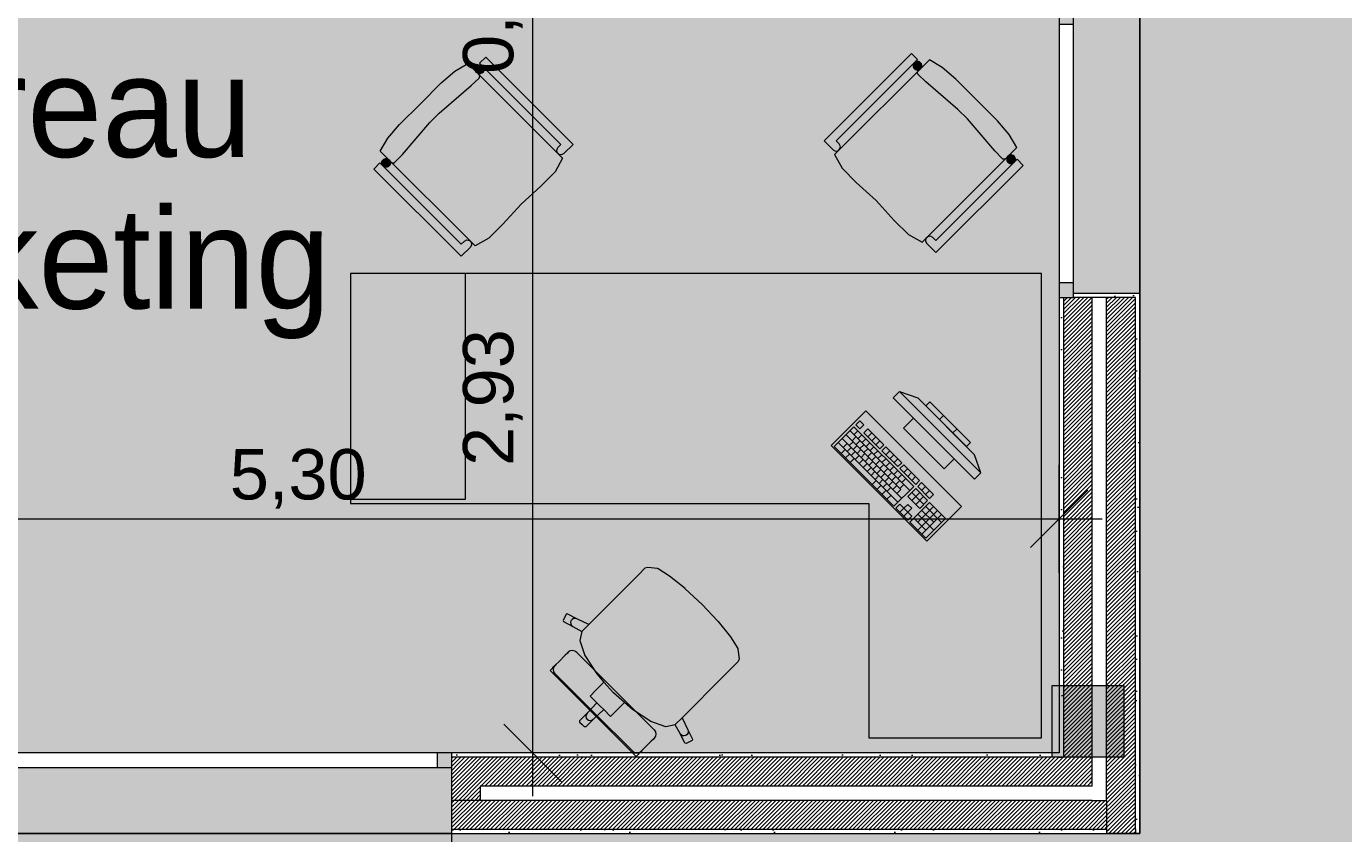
# Model space of a CAD drawing. Header units: millimetres. Extents: x 141848 to 1648660, y -465012 to -151356.
# Drawn here: x 240356 to 244935, y -261166 to -258358 of the extents above; entities that cross this region are included whole.
import ezdxf

# ---------------------------------------------------------------- set-up
doc = ezdxf.new("R2010")
doc.units = ezdxf.units.MM
doc.header["$MEASUREMENT"] = 0
doc.linetypes.add('Wipeout_Contour', pattern=[1000, 0, -1000])
for name, color, linetype in [('ASSIETTE', 7, 'Continuous'), ('Cotations - 1_100', 7, 'Continuous'), ('Fenêtres ARCHICAD', 7, 'Continuous'), ('Hachure', 7, 'Continuous'), ('Nouveau_C_PPC', 7, 'Continuous'), ('Nouveau_Co-Structure', 7, 'Continuous'), ('Sols_ Dalles', 7, 'Continuous'), ('Structure - Dalles', 7, 'Continuous'), ('Structure - Murs extérieurs', 7, 'Continuous')]:
    doc.layers.add(name, color=color, linetype=linetype)
doc.styles.add('STYLE_GENERE_1', font='')
doc.styles.add('STYLE_GENERE_2', font='')
doc.styles.get('STYLE_GENERE_1').set_extended_font_data('Agency FB')
doc.styles.get('STYLE_GENERE_2').set_extended_font_data('Arial')
doc.dimstyles.new('STYLE_GENERE__1', dxfattribs={"dimtxt": 175, "dimasz": 190, "dimexe": 0.18, "dimexo": 0.0625, "dimgap": 0, "dimtad": 1, "dimlfac": 0.001, "dimzin": 0, "dimdsep": 46, "dimtxsty": 'STYLE_GENERE_2', "dimblk": 'ARROWHEAD_6', "dimblk1": 'ARROWHEAD_6', "dimblk2": 'ARROWHEAD_6', "dimcen": 0.09, "dimse1": 1, "dimse2": 1, "dimclrd": 7, "dimclre": 7, "dimclrt": 7, "dimazin": 0, "dimtfac": 1, "dimtdec": 4, "dimtmove": 0, "dimatfit": 3, "dimfxl": 0, "dimtolj": 1, "dimtzin": 0, "dimarcsym": 0})
doc.dimstyles.new('STYLE_GENERE__2', dxfattribs={"dimtxt": 175, "dimasz": 190, "dimexe": 0.18, "dimexo": 0.0625, "dimgap": 0, "dimtad": 1, "dimtih": 1, "dimtoh": 1, "dimlfac": 0.001, "dimzin": 0, "dimdsep": 46, "dimtxsty": 'STYLE_GENERE_2', "dimblk": 'ARROWHEAD_6', "dimblk1": 'ARROWHEAD_6', "dimblk2": 'ARROWHEAD_6', "dimcen": 0.09, "dimse1": 1, "dimse2": 1, "dimclrd": 7, "dimclre": 7, "dimclrt": 7, "dimazin": 0, "dimtfac": 1, "dimtdec": 4, "dimtmove": 0, "dimatfit": 3, "dimfxl": 0, "dimtolj": 1, "dimtzin": 0, "dimarcsym": 0})
pattern_1 = [(45, (0, 175), (-55.684659, 55.684659), [0, -52.5, 0, -78.75]), (110, (175, 175), (74.000794, 26.934086), [0, -38.5, 0, -66.5])]
pattern_2 = [(45, (0, 0), (-7.0710678, 7.0710678), [])]

# ---------------------------------------------------------------- blocks, each defined once
blk = doc.blocks.new('Dalle_16_2', base_point=(219225.5, -253415.6))
at = {"layer": 'Sols_ Dalles', "linetype": 'Continuous', "lineweight": 0, "true_color": 0x3f3f3f}
blk.add_hatch(color=250, dxfattribs=at).paths.add_polyline_path([(219225.5, -253415.6), (219225.5, -261165.6), (244226, -261165.6), (244226, -253415.6), (236076, -253415.6), (236076, -253695.6), (236076, -256475.6), (224561, -256475.6), (224561, -254581.9), (223977.7, -254581.9), (223977.7, -253415.6)])
at = {"layer": 'Sols_ Dalles', "color": 250, "linetype": 'Continuous', "lineweight": 5, "true_color": 0x1f1f1f, "flags": 128}
blk.add_lwpolyline([(219225.5, -253415.6), (219225.5, -261165.6), (244226, -261165.6), (244226, -253415.6), (236076, -253415.6), (236076, -253695.6), (236076, -256475.6), (224561, -256475.6), (224561, -254581.9), (223977.7, -254581.9), (223977.7, -253415.6)], close=True, dxfattribs=at)
blk = doc.blocks.new('Dalle_18_2', base_point=(218232.9, -254015.7))
at = {"layer": 'Structure - Dalles', "color": 7, "linetype": 'Continuous', "lineweight": 5, "flags": 128}
blk.add_lwpolyline([(218232.9, -254015.7), (219225.5, -254015.7), (219225.5, -261165.6), (241833.9, -261165.6), (241833.9, -262166.9), (218232.9, -262166.9)], close=True, dxfattribs=at)
blk = doc.blocks.new('Dalle_27_2', base_point=(219225.5, -253415.6))
at = {"layer": 'Sols_ Dalles', "linetype": 'Continuous', "lineweight": 0, "true_color": 0x3f3f3f}
h = blk.add_hatch(color=250, dxfattribs=at)
h.paths.add_polyline_path([(219225.5, -253415.6), (219225.5, -261165.6), (244226, -261165.6), (244226, -253415.6), (229651, -253415.6), (229651, -253695.6), (229651, -256195.6), (224841, -256195.6), (224841, -253695.6), (228451, -253695.6), (228451, -253415.6)])
h.paths.add_polyline_path([(229931, -256375.6), (229931, -253695.6), (236076, -253695.6), (236076, -256375.6)], flags=0)
at = {"layer": 'Sols_ Dalles', "color": 250, "linetype": 'Continuous', "lineweight": 5, "true_color": 0x1f1f1f, "flags": 128}
blk.add_lwpolyline([(219225.5, -253415.6), (219225.5, -261165.6), (244226, -261165.6), (244226, -253415.6), (229651, -253415.6), (229651, -253695.6), (229651, -256195.6), (224841, -256195.6), (224841, -253695.6), (228451, -253695.6), (228451, -253415.6)], close=True, dxfattribs=at)
blk = doc.blocks.new('Fenêtre 25')
at = {"layer": 'Fenêtres ARCHICAD', "color": 7, "linetype": 'Continuous', "lineweight": 5}
for p, q in [((-500, 0), (500, 0)), ((-500, 0), (-500, -15)), ((-500, 0), (-500, -15)), ((500, 0), (500, -15)), ((500, 0), (500, -15)), ((-500, -15), (-500, -50)), ((-500, -15), (-500, -50)), ((500, -15), (500, -50)), ((500, -15), (500, -50)), ((-485, -50), (-485, -280)), ((485, -50), (485, -280)), ((-500, -280), (-485, -280)), ((-485, -280), (485, -280)), ((500, -280), (485, -280))]:
    blk.add_line(p, q, dxfattribs=at)
at = {"color": 254, "linetype": 'Wipeout_Contour', "lineweight": 0, "ltscale": 1805.5395}
blk.add_wipeout([(-450, 0), (-450, -50), (450, -50), (450, 0)], dxfattribs=at).dxf.layer = 'Fenêtres ARCHICAD'
at = {"layer": 'Fenêtres ARCHICAD', "color": 7, "linetype": 'Continuous', "lineweight": 5}
for p, q in [((-500, 0), (-450, 0)), ((-450, 0), (-450, -50)), ((-450, 0), (450, 0)), ((450, -50), (450, 0)), ((450, 0), (500, 0)), ((-450, -50), (-500, -50)), ((450, -50), (-450, -50)), ((500, -50), (450, -50))]:
    blk.add_line(p, q, dxfattribs=at)
blk = doc.blocks.new('Mur_63_2', base_point=(243946, -253695.6))
at = {"color": 254, "linetype": 'Wipeout_Contour', "lineweight": 0, "ltscale": 1071545.131060577}
blk.add_wipeout([(243946, -260885.6), (243946, -260900.6), (243961, -260900.6)], dxfattribs=at).dxf.layer = 'Structure - Murs extérieurs'
at = {"color": 254, "linetype": 'Wipeout_Contour', "lineweight": 0, "ltscale": 1072107.795904048}
blk.add_wipeout([(244061, -261000.6), (244061, -261050.6), (244111, -261050.6)], dxfattribs=at).dxf.layer = 'Structure - Murs extérieurs'
at = {"color": 254, "linetype": 'Wipeout_Contour', "lineweight": 0, "ltscale": 1072668.798765399}
blk.add_wipeout([(244211, -261150.6), (244211, -261165.6), (244226, -261165.6)], dxfattribs=at).dxf.layer = 'Structure - Murs extérieurs'
at = {"layer": 'Structure - Murs extérieurs', "linetype": 'Continuous', "lineweight": 5, "true_color": 0x5f5f5f}
h = blk.add_hatch(dxfattribs=at)
h.set_pattern_fill('Enduit_0002', color=251, style=0, pattern_type=2)
h.set_pattern_definition(pattern_1)
h.paths.add_polyline_path([(243946, -260885.6), (243946, -260900.6), (243961, -260900.6)])
h = blk.add_hatch(dxfattribs=at)
h.set_pattern_fill('Enduit_0002', color=251, style=0, pattern_type=2)
h.set_pattern_definition(pattern_1)
h.paths.add_polyline_path([(244211, -261150.6), (244211, -261165.6), (244226, -261165.6)])
at = {"color": 254, "linetype": 'Wipeout_Contour', "lineweight": 0, "ltscale": 1071543.006258547}
blk.add_wipeout([(243946, -260885.6), (243961, -260900.6), (243961, -260885.6)], dxfattribs=at).dxf.layer = 'Structure - Murs extérieurs'
at = {"color": 254, "linetype": 'Wipeout_Contour', "lineweight": 0, "ltscale": 1430066.571332416}
blk.add_wipeout([(244111, -261165.6), (244211, -261165.6), (244211, -261150.6), (244111, -261150.6)], dxfattribs=at).dxf.layer = 'Structure - Murs extérieurs'
at = {"layer": 'Structure - Murs extérieurs', "linetype": 'Continuous', "lineweight": 5, "true_color": 0x5f5f5f}
h = blk.add_hatch(dxfattribs=at)
h.set_pattern_fill('Enduit_0002', color=251, style=0, pattern_type=2)
h.set_pattern_definition(pattern_1)
h.paths.add_polyline_path([(243946, -260885.6), (243961, -260900.6), (243961, -260885.6)])
h = blk.add_hatch(dxfattribs=at)
h.set_pattern_fill('Briques_terre_cuite__ext_55', color=251, style=0, pattern_type=2)
h.set_pattern_definition(pattern_2)
h.paths.add_polyline_path([(244111, -261165.6), (244211, -261165.6), (244211, -261150.6), (244111, -261150.6)])
at = {"color": 254, "linetype": 'Wipeout_Contour', "lineweight": 0, "ltscale": 1426392.003405153}
blk.add_wipeout([(243946, -260885.6), (243961, -260885.6), (243961, -259301), (243946, -259301)], dxfattribs=at).dxf.layer = 'Structure - Murs extérieurs'
at = {"color": 254, "linetype": 'Wipeout_Contour', "lineweight": 0, "ltscale": 1072427.004862614}
blk.add_wipeout([(244111, -261050.6), (244111, -261150.6), (244211, -261150.6)], dxfattribs=at).dxf.layer = 'Structure - Murs extérieurs'
at = {"layer": 'Structure - Murs extérieurs', "linetype": 'Continuous', "lineweight": 5, "true_color": 0x5f5f5f}
h = blk.add_hatch(dxfattribs=at)
h.set_pattern_fill('Enduit_0002', color=251, style=0, pattern_type=2)
h.set_pattern_definition(pattern_1)
h.paths.add_polyline_path([(243946, -260885.6), (243961, -260885.6), (243961, -259301), (243946, -259301)])
h = blk.add_hatch(dxfattribs=at)
h.set_pattern_fill('Briques_terre_cuite__ext_55', color=251, style=0, pattern_type=2)
h.set_pattern_definition(pattern_2)
h.paths.add_polyline_path([(244111, -261050.6), (244111, -261150.6), (244211, -261150.6)])
at = {"color": 254, "linetype": 'Wipeout_Contour', "lineweight": 0, "ltscale": 1427515.339456892}
blk.add_wipeout([(244211, -259301), (244211, -261150.6), (244226, -261165.6), (244226, -259301)], dxfattribs=at).dxf.layer = 'Structure - Murs extérieurs'
at = {"layer": 'Structure - Murs extérieurs', "linetype": 'Continuous', "lineweight": 5, "true_color": 0x5f5f5f}
h = blk.add_hatch(dxfattribs=at)
h.set_pattern_fill('Enduit_0002', color=251, style=0, pattern_type=2)
h.set_pattern_definition(pattern_1)
h.paths.add_polyline_path([(244211, -259301), (244211, -261150.6), (244226, -261165.6), (244226, -259301)])
at = {"color": 254, "linetype": 'Wipeout_Contour', "lineweight": 0, "ltscale": 1427273.924989044}
blk.add_wipeout([(244111, -261050.6), (244211, -261150.6), (244211, -259301), (244111, -259301)], dxfattribs=at).dxf.layer = 'Structure - Murs extérieurs'
at = {"layer": 'Structure - Murs extérieurs', "linetype": 'Continuous', "lineweight": 5, "true_color": 0x5f5f5f}
h = blk.add_hatch(dxfattribs=at)
h.set_pattern_fill('Briques_terre_cuite__ext_55', color=251, style=0, pattern_type=2)
h.set_pattern_definition(pattern_2)
h.paths.add_polyline_path([(244111, -261050.6), (244211, -261150.6), (244211, -259301), (244111, -259301)])
at = {"layer": 'Structure - Murs extérieurs', "color": 7, "linetype": 'Continuous', "lineweight": 5}
for p, q in [((244111, -261150.6), (244111, -261165.6)), ((244211, -261150.6), (244211, -261165.6))]:
    blk.add_line(p, q, dxfattribs=at)
at = {"layer": 'Structure - Murs extérieurs', "color": 7, "linetype": 'Continuous', "lineweight": 5, "flags": 128}
for points in [[(244211, -261165.6), (244111, -261165.6)], [(244226, -261165.6), (244211, -261165.6)]]:
    blk.add_lwpolyline(points, dxfattribs=at)
at = {"color": 254, "linetype": 'Wipeout_Contour', "lineweight": 0, "ltscale": 1072104.012448094}
blk.add_wipeout([(244061, -261000.6), (244111, -261050.6), (244111, -261000.6)], dxfattribs=at).dxf.layer = 'Structure - Murs extérieurs'
at = {"layer": 'Structure - Murs extérieurs', "color": 7, "linetype": 'Continuous', "lineweight": 5}
for p, q in [((244061, -261050.6), (244111, -261050.6)), ((244111, -261050.6), (244111, -261150.6))]:
    blk.add_line(p, q, dxfattribs=at)
at = {"color": 254, "linetype": 'Wipeout_Contour', "lineweight": 0, "ltscale": 1426922.608438158}
blk.add_wipeout([(244111, -259301), (244061, -259301), (244061, -261000.6), (244111, -261000.6)], dxfattribs=at).dxf.layer = 'Structure - Murs extérieurs'
at = {"layer": 'Structure - Murs extérieurs', "color": 7, "linetype": 'Continuous', "lineweight": 5}
blk.add_line((244111, -261050.6), (244111, -261000.6), dxfattribs=at)
at = {"color": 254, "linetype": 'Wipeout_Contour', "lineweight": 0, "ltscale": 1782620.261922485}
blk.add_wipeout([(243996, -259301), (243961, -259301), (243961, -260900.6), (244061, -260900.6), (244061, -259301)], dxfattribs=at).dxf.layer = 'Structure - Murs extérieurs'
at = {"layer": 'Structure - Murs extérieurs', "linetype": 'Continuous', "lineweight": 5, "true_color": 0x5f5f5f}
h = blk.add_hatch(dxfattribs=at)
h.set_pattern_fill('Briques_terre_cuite__int_94', color=251, style=0, pattern_type=2)
h.set_pattern_definition(pattern_2)
h.paths.add_polyline_path([(243996, -259301), (243961, -259301), (243961, -260900.6), (244061, -260900.6), (244061, -259301)])
at = {"layer": 'Structure - Murs extérieurs', "color": 7, "linetype": 'Continuous', "lineweight": 5}
for p, q in [((243946, -259301), (243961, -259301)), ((243961, -259301), (243961, -260900.6)), ((243946, -260900.6), (243961, -260900.6)), ((244061, -260900.6), (243961, -260900.6)), ((244061, -261000.6), (244061, -260900.6))]:
    blk.add_line(p, q, dxfattribs=at)
at = {"layer": 'Structure - Murs extérieurs', "color": 7, "linetype": 'Continuous', "lineweight": 5, "flags": 128}
blk.add_lwpolyline([(243946, -259301), (243946, -260885.6)], dxfattribs=at)
at = {"color": 254, "linetype": 'Wipeout_Contour', "lineweight": 0, "ltscale": 1780687.134386605}
blk.add_wipeout([(244226, -259286), (243996, -259286), (243996, -259301), (244211, -259301), (244226, -259301)], dxfattribs=at).dxf.layer = 'Structure - Murs extérieurs'
at = {"layer": 'Structure - Murs extérieurs', "linetype": 'Continuous', "lineweight": 5, "true_color": 0x5f5f5f}
h = blk.add_hatch(dxfattribs=at)
h.set_pattern_fill('Enduit_0002', color=251, style=0, pattern_type=2)
h.set_pattern_definition(pattern_1)
h.paths.add_polyline_path([(244226, -259286), (243996, -259286), (243996, -259301), (244211, -259301), (244226, -259301)])
at = {"layer": 'Structure - Murs extérieurs', "color": 7, "linetype": 'Continuous', "lineweight": 5}
for p, q in [((243961, -259301), (243996, -259301)), ((243996, -259286), (244226, -259286)), ((243996, -259301), (243996, -259286)), ((244211, -259301), (243996, -259301)), ((244061, -260900.6), (244061, -259301)), ((244111, -261000.6), (244111, -259301)), ((244211, -261150.6), (244211, -259301)), ((244226, -259301), (244226, -259286))]:
    blk.add_line(p, q, dxfattribs=at)
at = {"layer": 'Structure - Murs extérieurs', "color": 7, "linetype": 'Continuous', "lineweight": 5, "flags": 128}
blk.add_lwpolyline([(244226, -261165.6), (244226, -259301)], dxfattribs=at)
at = {"layer": 'Fenêtres ARCHICAD', "color": 7, "linetype": 'Continuous', "lineweight": 5, "xscale": -1, "zscale": 1000, "rotation": 89.9999999999974}
blk.add_blockref('Fenêtre 25', (243946, -258801), dxfattribs=at)
blk = doc.blocks.new('Fenêtre 25_4')
at = {"layer": 'Fenêtres ARCHICAD', "color": 7, "linetype": 'Continuous', "lineweight": 5}
for p, q in [((-11164.2, 0), (11164.2, 0)), ((-11164.2, 0), (-11164.2, -15)), ((-11164.2, 0), (-11164.2, -15)), ((-11164.2, -15), (-11164.2, -50)), ((-11164.2, -15), (-11164.2, -50)), ((-11164.2, -15), (-11164.2, -50)), ((-11164.2, -15), (-11164.2, -50)), ((-11164.2, -50), (-11164.2, -115)), ((-11164.2, -50), (-11164.2, -115)), ((-11164.2, -115), (-11164.2, -165)), ((-11164.2, -115), (-11164.2, -165)), ((-11164.2, -165), (-11164.2, -265)), ((-11164.2, -265), (-11164.2, -280)), ((-11164.2, -280), (11444.2, -280))]:
    blk.add_line(p, q, dxfattribs=at)
at = {"color": 254, "linetype": 'Wipeout_Contour', "lineweight": 0, "ltscale": 44456.853282}
blk.add_wipeout([(-11114.2, 0), (-11114.2, -50), (11114.2, -50), (11114.2, 0)], dxfattribs=at).dxf.layer = 'Fenêtres ARCHICAD'
at = {"layer": 'Fenêtres ARCHICAD', "color": 7, "linetype": 'Continuous', "lineweight": 5}
for p, q in [((-11164.2, 0), (-11114.2, 0)), ((-11114.2, 0), (-11114.2, -50)), ((-11114.2, 0), (11114.2, 0)), ((-11114.2, -50), (-11164.2, -50)), ((11114.2, -50), (-11114.2, -50))]:
    blk.add_line(p, q, dxfattribs=at)
blk = doc.blocks.new('Mur_71_2', base_point=(243946, -261165.6))
at = {"color": 254, "linetype": 'Wipeout_Contour', "lineweight": 0, "ltscale": 1071784.812839485}
blk.add_wipeout([(243961, -260900.6), (244061, -261000.6), (244061, -260900.6)], dxfattribs=at).dxf.layer = 'Structure - Murs extérieurs'
at = {"color": 254, "linetype": 'Wipeout_Contour', "lineweight": 0, "ltscale": 1426827.769013187}
blk.add_wipeout([(241833.9, -261150.6), (241833.9, -261165.6), (244111, -261165.6), (244111, -261150.6)], dxfattribs=at).dxf.layer = 'Structure - Murs extérieurs'
at = {"layer": 'Structure - Murs extérieurs', "linetype": 'Continuous', "lineweight": 5, "true_color": 0x5f5f5f}
h = blk.add_hatch(dxfattribs=at)
h.set_pattern_fill('Briques_terre_cuite__ext_55', color=251, style=0, pattern_type=2)
h.set_pattern_definition(pattern_2)
h.paths.add_polyline_path([(243961, -260900.6), (244061, -261000.6), (244061, -260900.6)])
h = blk.add_hatch(dxfattribs=at)
h.set_pattern_fill('Enduit_0002', color=251, style=0, pattern_type=2)
h.set_pattern_definition(pattern_1)
h.paths.add_polyline_path([(241833.9, -261150.6), (241833.9, -261165.6), (244111, -261165.6), (244111, -261150.6)])
at = {"color": 254, "linetype": 'Wipeout_Contour', "lineweight": 0, "ltscale": 1425826.457779893}
blk.add_wipeout([(243946, -260885.6), (241833.9, -260885.6), (241833.9, -260900.6), (243946, -260900.6)], dxfattribs=at).dxf.layer = 'Structure - Murs extérieurs'
at = {"layer": 'Structure - Murs extérieurs', "linetype": 'Continuous', "lineweight": 5, "true_color": 0x5f5f5f}
h = blk.add_hatch(dxfattribs=at)
h.set_pattern_fill('Enduit_0002', color=251, style=0, pattern_type=2)
h.set_pattern_definition(pattern_1)
h.paths.add_polyline_path([(243946, -260885.6), (241833.9, -260885.6), (241833.9, -260900.6), (243946, -260900.6)])
at = {"color": 254, "linetype": 'Wipeout_Contour', "lineweight": 0, "ltscale": 1426151.566388615}
blk.add_wipeout([(243961, -260900.6), (241833.9, -260900.6), (241933.9, -261000.6), (244061, -261000.6)], dxfattribs=at).dxf.layer = 'Structure - Murs extérieurs'
at = {"layer": 'Structure - Murs extérieurs', "linetype": 'Continuous', "lineweight": 5, "true_color": 0x5f5f5f}
h = blk.add_hatch(dxfattribs=at)
h.set_pattern_fill('Briques_terre_cuite__ext_55', color=251, style=0, pattern_type=2)
h.set_pattern_definition(pattern_2)
h.paths.add_polyline_path([(243961, -260900.6), (241833.9, -260900.6), (241933.9, -261000.6), (244061, -261000.6)])
at = {"layer": 'Structure - Murs extérieurs', "color": 7, "linetype": 'Continuous', "lineweight": 5}
for p in [(243946, -260900.6), (244061, -260900.6)]:
    blk.add_line(p, (243961, -260900.6), dxfattribs=at)
at = {"color": 254, "linetype": 'Wipeout_Contour', "lineweight": 0, "ltscale": 1426507.421199173}
blk.add_wipeout([(244061, -261000.6), (241933.9, -261000.6), (241933.9, -261050.6), (244061, -261050.6)], dxfattribs=at).dxf.layer = 'Structure - Murs extérieurs'
at = {"layer": 'Structure - Murs extérieurs', "color": 7, "linetype": 'Continuous', "lineweight": 5}
blk.add_line((244061, -261000.6), (244061, -260900.6), dxfattribs=at)
at = {"color": 254, "linetype": 'Wipeout_Contour', "lineweight": 0, "ltscale": 1426659.391967418}
blk.add_wipeout([(244111, -261050.6), (241833.9, -261050.6), (241833.9, -261150.6), (244111, -261150.6)], dxfattribs=at).dxf.layer = 'Structure - Murs extérieurs'
at = {"layer": 'Structure - Murs extérieurs', "linetype": 'Continuous', "lineweight": 5, "true_color": 0x5f5f5f}
h = blk.add_hatch(dxfattribs=at)
h.set_pattern_fill('Briques_terre_cuite__int_94', color=251, style=0, pattern_type=2)
h.set_pattern_definition(pattern_2)
h.paths.add_polyline_path([(244111, -261050.6), (241833.9, -261050.6), (241833.9, -261150.6), (244111, -261150.6)])
at = {"layer": 'Structure - Murs extérieurs', "color": 7, "linetype": 'Continuous', "lineweight": 5}
for p, q in [((244061, -261050.6), (244111, -261050.6)), ((244111, -261050.6), (244111, -261150.6)), ((241833.9, -261150.6), (244111, -261150.6)), ((241833.9, -261150.6), (241833.9, -261165.6)), ((244111, -261150.6), (244111, -261165.6))]:
    blk.add_line(p, q, dxfattribs=at)
at = {"layer": 'Structure - Murs extérieurs', "color": 7, "linetype": 'Continuous', "lineweight": 5, "flags": 128}
blk.add_lwpolyline([(241833.9, -261165.6), (244111, -261165.6)], dxfattribs=at)
at = {"color": 254, "linetype": 'Wipeout_Contour', "lineweight": 0, "ltscale": 1423399.800117632}
blk.add_wipeout([(241933.9, -261000.6), (241833.9, -260900.6), (241833.9, -261050.6), (241933.9, -261050.6)], dxfattribs=at).dxf.layer = 'Structure - Murs extérieurs'
at = {"layer": 'Structure - Murs extérieurs', "linetype": 'Continuous', "lineweight": 5, "true_color": 0x5f5f5f}
h = blk.add_hatch(dxfattribs=at)
h.set_pattern_fill('Briques_terre_cuite__ext_55', color=251, style=0, pattern_type=2)
h.set_pattern_definition(pattern_2)
h.paths.add_polyline_path([(241933.9, -261000.6), (241833.9, -260900.6), (241833.9, -261050.6), (241933.9, -261050.6)])
at = {"layer": 'Structure - Murs extérieurs', "color": 7, "linetype": 'Continuous', "lineweight": 5}
for p, q in [((241833.9, -260885.6), (241833.9, -260900.6)), ((243946, -260900.6), (241833.9, -260900.6)), ((241833.9, -260900.6), (241833.9, -260935.6)), ((241833.9, -260900.6), (241833.9, -260935.6)), ((241833.9, -260935.6), (241833.9, -261000.6)), ((241833.9, -260935.6), (241833.9, -261000.6)), ((241833.9, -261000.6), (241833.9, -261050.6)), ((241833.9, -261000.6), (241833.9, -261050.6)), ((244061, -261000.6), (241933.9, -261000.6)), ((241933.9, -261000.6), (241933.9, -261050.6)), ((241833.9, -261050.6), (241833.9, -261150.6)), ((241933.9, -261050.6), (241833.9, -261050.6)), ((244061, -261050.6), (241933.9, -261050.6))]:
    blk.add_line(p, q, dxfattribs=at)
at = {"layer": 'Structure - Murs extérieurs', "color": 7, "linetype": 'Continuous', "lineweight": 5, "flags": 128}
blk.add_lwpolyline([(243946, -260885.6), (241833.9, -260885.6)], dxfattribs=at)
at = {"layer": 'Fenêtres ARCHICAD', "color": 7, "linetype": 'Continuous', "lineweight": 5, "xscale": -1, "zscale": 1000}
blk.add_blockref('Fenêtre 25_4', (230669.7, -260885.6), dxfattribs=at)
blk = doc.blocks.new('Chaise 4 25')
at = {"linetype": 'Continuous', "lineweight": 0, "true_color": 0xffffff}
for points in [[(60, 16.5), (111.9, 1.2), (182, 0.9), (275, 5.1), (368, 0.9), (438.1, 1.2), (490, 16.5), (490, 482.3), (439.7, 494.9), (377, 500), (275, 500), (173, 500), (110.3, 494.9), (60, 482.3)], [(0, 24.4), (45, 24.4), (53.8, 26.8), (59.3, 34.3), (59.3, 43.5), (53.8, 51), (45, 53.9), (30, 53.9), (30, 453.7), (0, 453.7)], [(45, 453.7), (42.4, 453.5), (39.9, 452.8), (37.5, 451.7), (35.4, 450.2), (33.5, 448.4), (32, 446.2), (30.9, 443.9), (30.2, 441.3), (30, 438.7), (30.2, 436.1), (30.9, 433.6), (32, 431.2), (33.5, 429.1), (35.4, 427.2), (37.5, 425.7), (39.9, 424.6), (42.4, 424), (45, 423.7), (47.6, 424), (50.1, 424.6), (52.5, 425.7), (54.6, 427.2), (56.5, 429.1), (58, 431.2), (59.1, 433.6), (59.8, 436.1), (60, 438.7), (59.8, 441.3), (59.1, 443.9), (58, 446.2), (56.5, 448.4), (54.6, 450.2), (52.5, 451.7), (50.1, 452.8), (47.6, 453.5)], [(505, 453.7), (502.4, 453.5), (499.9, 452.8), (497.5, 451.7), (495.4, 450.2), (493.5, 448.4), (492, 446.2), (490.9, 443.9), (490.2, 441.3), (490, 438.7), (490.2, 436.1), (490.9, 433.6), (492, 431.2), (493.5, 429.1), (495.4, 427.2), (497.5, 425.7), (499.9, 424.6), (502.4, 424), (505, 423.7), (507.6, 424), (510.1, 424.6), (512.5, 425.7), (514.6, 427.2), (516.5, 429.1), (518, 431.2), (519.1, 433.6), (519.8, 436.1), (520, 438.7), (519.8, 441.3), (519.1, 443.9), (518, 446.2), (516.5, 448.4), (514.6, 450.2), (512.5, 451.7), (510.1, 452.8), (507.6, 453.5)], [(520, 53.9), (505, 53.9), (496.2, 51), (490.7, 43.5), (490.7, 34.3), (496.2, 26.8), (505, 24.4), (550, 24.4), (550, 453.7), (520, 453.7)]]:
    blk.add_hatch(color=7, dxfattribs=at).paths.add_polyline_path(points)
at = {"color": 253, "linetype": 'Continuous', "lineweight": 5, "true_color": 0x9f9f9f}
for p, q in [((110.3, 494.9), (60, 482.3)), ((60, 482.3), (60, 16.5)), ((173, 500), (110.3, 494.9)), ((275, 500), (173, 500)), ((377, 500), (275, 500)), ((439.7, 494.9), (377, 500)), ((490, 482.3), (439.7, 494.9)), ((490, 16.5), (490, 482.3)), ((30, 453.7), (0, 453.7)), ((0, 453.7), (0, 24.4)), ((30, 53.9), (30, 453.7)), ((60.2, 424.7), (60, 426)), ((60.7, 423.3), (60.2, 424.7)), ((61.4, 422.1), (60.7, 423.3)), ((62.3, 421.1), (61.4, 422.1)), ((63.4, 420.2), (62.3, 421.1)), ((64.6, 419.5), (63.4, 420.2)), ((65.9, 419), (64.6, 419.5)), ((67.3, 418.7), (65.9, 419)), ((68, 418.7), (67.3, 418.7)), ((106, 419.7), (68, 418.7)), ((251.5, 430.7), (106, 419.7)), ((298.5, 430.7), (251.5, 430.7)), ((444, 419.7), (298.5, 430.7)), ((482, 418.7), (444, 419.7)), ((482.7, 418.7), (482, 418.7)), ((484.1, 419), (482.7, 418.7)), ((485.4, 419.5), (484.1, 419)), ((486.6, 420.2), (485.4, 419.5)), ((487.7, 421.1), (486.6, 420.2)), ((488.6, 422.1), (487.7, 421.1)), ((489.3, 423.3), (488.6, 422.1)), ((550, 453.7), (520, 453.7)), ((520, 453.7), (520, 53.9)), ((550, 24.4), (550, 453.7)), ((45, 53.9), (30, 53.9)), ((53.8, 51), (45, 53.9)), ((59.3, 43.5), (53.8, 51)), ((496.2, 51), (490.7, 43.5)), ((505, 53.9), (496.2, 51)), ((520, 53.9), (505, 53.9)), ((0, 24.4), (45, 24.4)), ((45, 24.4), (53.8, 26.8)), ((53.8, 26.8), (59.3, 34.3)), ((59.3, 34.3), (59.3, 43.5)), ((60, 16.5), (111.9, 1.2)), ((111.9, 1.2), (182, 0.9)), ((182, 0.9), (275, 5.1)), ((275, 5.1), (368, 0.9)), ((368, 0.9), (438.1, 1.2)), ((438.1, 1.2), (490, 16.5)), ((490.7, 43.5), (490.7, 34.3)), ((490.7, 34.3), (496.2, 26.8)), ((496.2, 26.8), (505, 24.4)), ((505, 24.4), (550, 24.4))]:
    blk.add_line(p, q, dxfattribs=at)
at = {"color": 253, "linetype": 'Continuous', "lineweight": 5, "true_color": 0x9f9f9f, "flags": 128}
for points in [[(60, 16.5), (111.9, 1.2), (182, 0.9), (275, 5.1), (368, 0.9), (438.1, 1.2), (490, 16.5), (490, 482.3), (439.7, 494.9), (377, 500), (275, 500), (173, 500), (110.3, 494.9), (60, 482.3)], [(0, 24.4), (45, 24.4), (53.8, 26.8), (59.3, 34.3), (59.3, 43.5), (53.8, 51), (45, 53.9), (30, 53.9), (30, 453.7), (0, 453.7)], [(45, 453.7), (42.4, 453.5), (39.9, 452.8), (37.5, 451.7), (35.4, 450.2), (33.5, 448.4), (32, 446.2), (30.9, 443.9), (30.2, 441.3), (30, 438.7), (30.2, 436.1), (30.9, 433.6), (32, 431.2), (33.5, 429.1), (35.4, 427.2), (37.5, 425.7), (39.9, 424.6), (42.4, 424), (45, 423.7), (47.6, 424), (50.1, 424.6), (52.5, 425.7), (54.6, 427.2), (56.5, 429.1), (58, 431.2), (59.1, 433.6), (59.8, 436.1), (60, 438.7), (59.8, 441.3), (59.1, 443.9), (58, 446.2), (56.5, 448.4), (54.6, 450.2), (52.5, 451.7), (50.1, 452.8), (47.6, 453.5)], [(505, 453.7), (502.4, 453.5), (499.9, 452.8), (497.5, 451.7), (495.4, 450.2), (493.5, 448.4), (492, 446.2), (490.9, 443.9), (490.2, 441.3), (490, 438.7), (490.2, 436.1), (490.9, 433.6), (492, 431.2), (493.5, 429.1), (495.4, 427.2), (497.5, 425.7), (499.9, 424.6), (502.4, 424), (505, 423.7), (507.6, 424), (510.1, 424.6), (512.5, 425.7), (514.6, 427.2), (516.5, 429.1), (518, 431.2), (519.1, 433.6), (519.8, 436.1), (520, 438.7), (519.8, 441.3), (519.1, 443.9), (518, 446.2), (516.5, 448.4), (514.6, 450.2), (512.5, 451.7), (510.1, 452.8), (507.6, 453.5)], [(520, 53.9), (505, 53.9), (496.2, 51), (490.7, 43.5), (490.7, 34.3), (496.2, 26.8), (505, 24.4), (550, 24.4), (550, 453.7), (520, 453.7)]]:
    blk.add_lwpolyline(points, close=True, dxfattribs=at)
at = {"color": 253, "linetype": 'Continuous', "lineweight": 5, "true_color": 0x9f9f9f}
for centre, start_param, end_param in [((45, 438.7), 4.712389, 7.853982), ((45, 438.7), 1.570796, 4.712389), ((505, 438.7), 4.712389, 7.853982), ((505, 438.7), 1.570796, 4.712389)]:
    blk.add_ellipse(centre, major_axis=(-15, 0), ratio=0.9996, start_param=start_param, end_param=end_param, dxfattribs=at)
blk = doc.blocks.new('Poste de travail de bureau unique 25_2')
at = {"layer": 'ASSIETTE', "color": 251, "linetype": 'Continuous', "lineweight": 5, "true_color": 0x5f5f5f}
for p, q in [((-2002.4, -785), (-2002.4, 0)), ((-493.9, -411.1), (-515.1, -432.3)), ((-211.1, -693.9), (-493.9, -411.1)), ((-493.9, -411.1), (-430.3, -432.3)), ((-515.1, -432.3), (-232.3, -715.1)), ((-430.3, -432.3), (-232.3, -630.3)), ((-387.9, -446.4), (-402, -460.6)), ((-246.4, -587.9), (-387.9, -446.4)), ((-444.4, -503), (-479.8, -538.4)), ((-303, -644.4), (-444.4, -503)), ((-402, -460.6), (-260.6, -602)), ((-354.9, -507.7), (-340.7, -493.6)), ((-651.9, -533.4), (-720.5, -602)), ((-665.6, -547.1), (-457.9, -754.8)), ((-444.2, -741.1), (-651.9, -533.4)), ((-651.8, -561), (-638, -547.2)), ((-631.3, -512.8), (-645, -526.5)), ((-645, -526.5), (-631.2, -540.4)), ((-617.5, -526.7), (-631.3, -512.8)), ((-631.2, -540.4), (-617.5, -526.7)), ((-603.6, -540.5), (-617.3, -554.2)), ((-548.2, -595.9), (-603.6, -540.5)), ((-479.8, -538.4), (-338.4, -679.8)), ((-307.7, -554.9), (-293.6, -540.7)), ((-706.7, -588.3), (-499, -796)), ((-693, -574.5), (-485.3, -782.3)), ((-689.4, -605.6), (-675.7, -591.9)), ((-679.3, -560.8), (-488.9, -751.2)), ((-668.8, -598.8), (-655.1, -585.1)), ((-658.6, -581.6), (-644.8, -567.9)), ((-644.7, -595.4), (-631, -581.7)), ((-637.9, -574.8), (-624.2, -561.1)), ((-624.1, -588.7), (-610.4, -574.9)), ((-617.3, -554.2), (-562, -609.6)), ((-610.2, -602.5), (-596.5, -588.8)), ((-603.5, -568.1), (-589.8, -554.4)), ((-589.6, -581.9), (-575.9, -568.2)), ((-575.8, -595.8), (-562.1, -582.1)), ((-260.6, -602), (-246.4, -587.9)), ((-720.5, -602), (-512.7, -809.7)), ((-696.2, -626.2), (-682.5, -612.5)), ((-680.7, -641.8), (-666.9, -628.1)), ((-675.6, -619.4), (-661.9, -605.7)), ((-661.7, -633.3), (-648, -619.5)), ((-655, -612.6), (-641.2, -598.9)), ((-647.9, -647.1), (-634.2, -633.4)), ((-641.1, -626.5), (-627.4, -612.8)), ((-630.9, -609.3), (-617.1, -595.6)), ((-627.3, -640.3), (-613.5, -626.6)), ((-617, -623.1), (-603.3, -609.4)), ((-613.4, -654.2), (-599.7, -640.5)), ((-603.2, -637), (-589.4, -623.3)), ((-596.4, -616.4), (-582.7, -602.6)), ((-589.3, -650.8), (-575.6, -637.1)), ((-582.5, -630.2), (-568.8, -616.5)), ((-568.7, -644), (-555, -630.3)), ((-562, -609.6), (-548.2, -595.9)), ((-541.3, -602.8), (-555, -616.6)), ((-555, -616.6), (-499.6, -671.9)), ((-485.9, -658.2), (-541.3, -602.8)), ((-541.2, -630.4), (-527.5, -616.7)), ((-527.3, -644.2), (-513.6, -630.5)), ((-211.1, -693.9), (-232.3, -630.3)), ((-665.1, -657.4), (-651.4, -643.6)), ((-634, -661), (-620.3, -647.2)), ((-620.2, -674.8), (-606.5, -661.1)), ((-606.4, -688.7), (-592.6, -674.9)), ((-599.6, -668), (-585.9, -654.3)), ((-585.7, -681.9), (-572, -668.1)), ((-575.5, -664.7), (-561.8, -651)), ((-571.9, -695.7), (-558.2, -682)), ((-561.6, -678.5), (-547.9, -664.8)), ((-554.8, -657.9), (-541.1, -644.2)), ((-547.8, -692.4), (-534.1, -678.7)), ((-541, -671.7), (-527.3, -658)), ((-527.1, -685.6), (-513.4, -671.9)), ((-513.5, -658.1), (-499.8, -644.4)), ((-513.3, -699.4), (-499.6, -685.7)), ((-499.6, -671.9), (-485.9, -658.2)), ((-479, -665.2), (-492.7, -678.9)), ((-492.7, -678.9), (-437.3, -734.3)), ((-423.6, -720.5), (-479, -665.2)), ((-478.9, -692.7), (-465.2, -679)), ((-338.4, -679.8), (-303, -644.4)), ((-592.5, -702.5), (-578.8, -688.8)), ((-588.9, -733.5), (-575.2, -719.8)), ((-578.7, -716.3), (-564.9, -702.6)), ((-564.8, -730.2), (-551.1, -716.5)), ((-558, -709.6), (-544.3, -695.8)), ((-551, -744), (-537.3, -730.3)), ((-544.2, -723.4), (-530.5, -709.7)), ((-533.9, -706.2), (-520.2, -692.5)), ((-530.3, -737.3), (-516.6, -723.5)), ((-520.1, -720.1), (-506.4, -706.4)), ((-506.2, -733.9), (-492.5, -720.2)), ((-499.4, -713.3), (-485.7, -699.6)), ((-485.6, -727.1), (-471.9, -713.4)), ((-465, -706.6), (-451.3, -692.8)), ((-451.2, -720.4), (-437.5, -706.7)), ((-437.3, -734.3), (-423.6, -720.5)), ((-416.7, -727.5), (-430.4, -741.2)), ((-375.1, -769), (-416.7, -727.5)), ((-232.3, -715.1), (-211.1, -693.9)), ((-571.6, -750.8), (-557.9, -737.1)), ((-554.3, -768.1), (-540.6, -754.4)), ((-537.1, -757.9), (-523.4, -744.2)), ((-537, -785.4), (-523.3, -771.7)), ((-516.5, -751.1), (-502.8, -737.4)), ((-512.7, -809.7), (-444.2, -741.1)), ((-502.6, -764.9), (-488.9, -751.2)), ((-492.4, -747.8), (-478.7, -734.1)), ((-437.3, -748), (-464.7, -775.5)), ((-464.7, -775.5), (-423.1, -817)), ((-451, -761.8), (-409.4, -803.3)), ((-450.8, -789.3), (-423.4, -761.9)), ((-395.7, -789.6), (-437.3, -748)), ((-437, -803.2), (-409.6, -775.7)), ((-430.4, -741.2), (-388.9, -782.7)), ((-416.6, -755), (-402.8, -741.3)), ((-402.7, -768.9), (-389, -755.2)), ((-388.9, -782.7), (-375.1, -769)), ((-2402.4, -785), (-2002.4, -785)), ((-492.1, -802.9), (-505.8, -816.6)), ((-505.8, -816.6), (-464.3, -858.1)), ((-478.3, -816.7), (-492.1, -802.9)), ((-492, -830.5), (-478.3, -816.7)), ((-464.6, -803), (-478.3, -816.7)), ((-478.3, -816.7), (-464.4, -830.6)), ((-450.7, -816.9), (-464.6, -803)), ((-464.4, -830.6), (-450.7, -816.9)), ((-388.8, -796.5), (-457.4, -865.1)), ((-429.8, -865.2), (-374.9, -810.4)), ((-429.7, -892.8), (-361.1, -824.2)), ((-423.1, -817), (-395.7, -789.6)), ((-416.2, -823.9), (-374.7, -865.5)), ((-402.5, -810.2), (-347.1, -865.6)), ((-333.4, -851.9), (-388.8, -796.5)), ((-478.1, -844.3), (-464.4, -830.6)), ((-450.6, -844.4), (-464.4, -830.6)), ((-464.3, -858.1), (-450.6, -844.4)), ((-457.4, -865.1), (-402, -920.5)), ((-443.6, -851.4), (-402.1, -892.9)), ((-429.9, -837.6), (-374.5, -893)), ((-415.8, -906.6), (-347.2, -838)), ((-402, -920.5), (-333.4, -851.9)), ((-1400.1, -1047.4), (-1425.6, -1072.9)), ((-1378.2, -1025.4), (-1400.1, -1047.4)), ((-1368.9, -1022.5), (-1378.2, -1025.4)), ((-1335, -1026.5), (-1368.9, -1022.5)), ((-1332.8, -1027.4), (-1335, -1026.5)), ((-1292.8, -1052.4), (-1332.8, -1027.4)), ((-1239.1, -1095.9), (-1292.8, -1052.4)), ((-1425.6, -1072.9), (-1573.5, -1220.7)), ((-1238.3, -1096.6), (-1239.1, -1095.9)), ((-1180, -1151.4), (-1238.3, -1096.6)), ((-1652.4, -1185.5), (-1663.2, -1206.8)), ((-1648.4, -1184.2), (-1652.4, -1185.5)), ((-1615.3, -1201.2), (-1648.4, -1184.2)), ((-1180, -1151.4), (-1125.1, -1209.8)), ((-1663.2, -1206.8), (-1661.9, -1210.9)), ((-1661.9, -1210.9), (-1628.8, -1227.9)), ((-1635.4, -1207.6), (-1637, -1213.3)), ((-1637, -1213.3), (-1636.3, -1219.1)), ((-1636.3, -1219.1), (-1633.4, -1224.2)), ((-1631.8, -1203), (-1635.4, -1207.6)), ((-1633.4, -1224.2), (-1628.8, -1227.9)), ((-1626.7, -1200.2), (-1631.8, -1203)), ((-1628.8, -1227.9), (-1597.8, -1245.2)), ((-1620.9, -1199.5), (-1626.7, -1200.2)), ((-1615.3, -1201.2), (-1620.9, -1199.5)), ((-1573.5, -1220.7), (-1615.3, -1201.2)), ((-1597.7, -1245), (-1573.5, -1220.7)), ((-1125.1, -1209.8), (-1124.4, -1210.6)), ((-1124.4, -1210.6), (-1080.9, -1264.3)), ((-1597.8, -1245.2), (-1605.2, -1277.1)), ((-1605.2, -1277.1), (-1586.9, -1329.1)), ((-1597.7, -1245), (-1597.8, -1245.2)), ((-1080.9, -1264.3), (-1055.9, -1304.3)), ((-1647.9, -1320.5), (-1655.4, -1328.1)), ((-1644.7, -1317.3), (-1647.9, -1320.5)), ((-1638.1, -1313), (-1644.7, -1317.3)), ((-1630.3, -1311.7), (-1638.1, -1313)), ((-1622.4, -1313.5), (-1630.3, -1311.7)), ((-1615.6, -1318.1), (-1622.4, -1313.5)), ((-1481.1, -1452.6), (-1615.6, -1318.1)), ((-1055.9, -1304.3), (-1055.1, -1306.4)), ((-1055.1, -1306.4), (-1051.1, -1340.4)), ((-1698, -1370.7), (-1701.2, -1373.8)), ((-1690.8, -1363.4), (-1698, -1370.7)), ((-1696.4, -1377.8), (-1695.1, -1370)), ((-1695.1, -1370), (-1690.8, -1363.5)), ((-1687.6, -1360.2), (-1690.8, -1363.4)), ((-1678.2, -1350.8), (-1687.6, -1360.2)), ((-1655.4, -1328.1), (-1678.2, -1350.8)), ((-1586.9, -1329.1), (-1545.5, -1392.9)), ((-1075.9, -1371.6), (-1101.4, -1397.1)), ((-1053.9, -1349.7), (-1075.9, -1371.6)), ((-1051.1, -1340.4), (-1053.9, -1349.7)), ((-1701.2, -1373.8), (-1708.1, -1380.7)), ((-1708.1, -1380.7), (-1558.7, -1530.2)), ((-1694.6, -1385.7), (-1696.4, -1377.8)), ((-1690, -1392.5), (-1694.6, -1385.7)), ((-1555.5, -1527), (-1690, -1392.5)), ((-1545.5, -1392.9), (-1520.7, -1421.1)), ((-1101.4, -1397.1), (-1249.2, -1545)), ((-1548.1, -1448.4), (-1569.3, -1469.6)), ((-1520.7, -1421.1), (-1548.1, -1448.4)), ((-1520.7, -1421.1), (-1487.4, -1458.9)), ((-1449.6, -1492.2), (-1487.4, -1458.9)), ((-1481.1, -1452.6), (-1346.6, -1587.1)), ((-1545.6, -1493.2), (-1579.6, -1529.8)), ((-1569.3, -1469.6), (-1545.6, -1493.2)), ((-1545.6, -1493.2), (-1533.7, -1505.2)), ((-1521.7, -1517.1), (-1533.7, -1505.2)), ((-1449.6, -1492.2), (-1477, -1519.6)), ((-1421.4, -1517), (-1449.6, -1492.2)), ((-1579.6, -1529.8), (-1605.7, -1555.8)), ((-1605.7, -1555.8), (-1605.7, -1560.1)), ((-1558.3, -1551.1), (-1584.4, -1577.2)), ((-1582.9, -1534.6), (-1584, -1540.4)), ((-1584, -1540.4), (-1582.8, -1546.1)), ((-1579.6, -1529.8), (-1582.9, -1534.6)), ((-1582.8, -1546.1), (-1579.5, -1551)), ((-1574.6, -1554.3), (-1579.5, -1551)), ((-1568.9, -1555.5), (-1574.6, -1554.3)), ((-1563.1, -1554.3), (-1568.9, -1555.5)), ((-1558.3, -1551.1), (-1563.1, -1554.3)), ((-1409.2, -1679.6), (-1558.7, -1530.2)), ((-1521.7, -1517.1), (-1558.3, -1551.1)), ((-1555.5, -1527), (-1421, -1661.5)), ((-1498.1, -1540.7), (-1521.7, -1517.1)), ((-1477, -1519.6), (-1498.1, -1540.7)), ((-1357.6, -1558.4), (-1421.4, -1517)), ((-1273.5, -1569.2), (-1249.2, -1545)), ((-1249.2, -1545), (-1229.7, -1586.7)), ((-1605.7, -1560.1), (-1597.1, -1568.6)), ((-1588.6, -1577.2), (-1597.1, -1568.6)), ((-1584.4, -1577.2), (-1588.6, -1577.2)), ((-1305.6, -1576.7), (-1357.6, -1558.4)), ((-1346.6, -1587.1), (-1342, -1593.9)), ((-1342, -1593.9), (-1340.2, -1601.8)), ((-1340.2, -1601.8), (-1341.5, -1609.6)), ((-1273.7, -1569.3), (-1305.6, -1576.7)), ((-1273.5, -1569.2), (-1273.7, -1569.3)), ((-1256.4, -1600.3), (-1273.7, -1569.3)), ((-1252.7, -1604.9), (-1256.4, -1600.3)), ((-1239.4, -1633.4), (-1256.4, -1600.3)), ((-1228.7, -1598.2), (-1231.6, -1603.3)), ((-1229.7, -1586.7), (-1228, -1592.4)), ((-1229.7, -1586.7), (-1212.7, -1619.8)), ((-1228, -1592.4), (-1228.7, -1598.2)), ((-1356.6, -1626.9), (-1379.4, -1649.7)), ((-1349, -1619.3), (-1356.6, -1626.9)), ((-1345.8, -1616.2), (-1349, -1619.3)), ((-1341.5, -1609.6), (-1345.8, -1616.2)), ((-1247.6, -1607.8), (-1252.7, -1604.9)), ((-1241.8, -1608.5), (-1247.6, -1607.8)), ((-1236.1, -1606.9), (-1241.8, -1608.5)), ((-1235.4, -1634.7), (-1239.4, -1633.4)), ((-1231.6, -1603.3), (-1236.1, -1606.9)), ((-1214, -1623.9), (-1235.4, -1634.7)), ((-1212.7, -1619.8), (-1214, -1623.9)), ((-1421, -1661.5), (-1414.2, -1666.1)), ((-1414.2, -1666.1), (-1406.3, -1667.9)), ((-1402.3, -1672.7), (-1409.2, -1679.6)), ((-1406.3, -1667.9), (-1398.5, -1666.6)), ((-1399.2, -1669.5), (-1402.3, -1672.7)), ((-1391.9, -1662.3), (-1399.2, -1669.5)), ((-1398.5, -1666.6), (-1392, -1662.3)), ((-1388.7, -1659.1), (-1391.9, -1662.3)), ((-1379.4, -1649.7), (-1388.7, -1659.1))]:
    blk.add_line(p, q, dxfattribs=at)
at = {"layer": 'ASSIETTE', "color": 251, "linetype": 'Continuous', "lineweight": 5, "true_color": 0x5f5f5f, "flags": 128}
for points in [[(0, 0), (-2402.4, 0), (-2402.4, -800), (-600, -800), (-600, -1614.6), (0, -1614.6)], [(-610.6, -478.3), (-730.8, -598.5), (-398.5, -930.8), (-278.3, -810.6)]]:
    blk.add_lwpolyline(points, close=True, dxfattribs=at)
blk = doc.blocks.new('*D587')
at = {"layer": 'Cotations - 1_100', "color": 7, "linetype": 'Continuous', "lineweight": 5}
for p, q in [((238646, -260258.9), (238646, -259883.9)), ((243946, -260258.9), (243946, -259883.9)), ((238746, -259971.4), (238546, -260171.4)), ((243846, -260171.4), (244046, -259971.4)), ((238646, -260071.4), (243946, -260071.4)), ((243946, -260071.4), (244096, -260071.4))]:
    blk.add_line(p, q, dxfattribs=at)
at = {"layer": 'Cotations - 1_100', "color": 7, "lineweight": 5, "insert": (241063.2, -260036.4), "char_height": 175, "attachment_point": 7, "style": 'STYLE_GENERE_2'}
blk.add_mtext('\\A1;{\\pql;\\fArial|b0|i0|c0|p38;5,30}', dxfattribs=at)
blk = doc.blocks.new('ARROWHEAD_6')
at = {"color": 0, "linetype": 'Continuous', "lineweight": 0}
for p, q in [((-0.5, -0.5), (0.5, 0.5)), ((0, 0), (-1, 0))]:
    blk.add_line(p, q, dxfattribs=at)
blk = doc.blocks.new('*D595')
at = {"layer": 'Cotations - 1_100', "color": 7, "linetype": 'Continuous', "lineweight": 5}
for p, q in [((242216.3, -258058.3), (242016.3, -257858.3)), ((242303.8, -257958.3), (241928.8, -257958.3)), ((242116.3, -260885.6), (242116.3, -257958.3)), ((242016.3, -260785.6), (242216.3, -260985.6)), ((242303.8, -260885.6), (241928.8, -260885.6)), ((242116.3, -261035.6), (242116.3, -260885.6))]:
    blk.add_line(p, q, dxfattribs=at)
at = {"layer": 'Cotations - 1_100', "color": 7, "lineweight": 5, "char_height": 175, "attachment_point": 7, "rotation": 90, "style": 'STYLE_GENERE_2'}
for s, insert in [('\\A1;{\\pql;\\fArial|b0|i0|c0|p38;0,10}', (242081.3, -258523.9)), ('\\A1;{\\pql;\\fArial|b0|i0|c0|p38;2,93}', (242081.3, -259887.5))]:
    blk.add_mtext(s, dxfattribs=dict(at, insert=insert))

msp = doc.modelspace()

# ---------------------------------------------------------------- hatches: boundary and pattern name
at = {"layer": 'Sols_ Dalles', "linetype": 'Continuous', "lineweight": 0, "true_color": 0x2e271c}
msp.add_hatch(color=250, dxfattribs=at).paths.add_polyline_path([(219225.542, -253415.571), (217850.068, -253415.571), (217850.068, -262266.885), (245610.045, -262266.885), (245610.045, -253415.571), (244226.034, -253415.571), (244226.034, -261165.571), (232166.034, -261165.571), (230526.034, -261165.571), (219225.542, -261165.571), (219225.542, -257693.66), (219225.542, -256655.571)])

# ---------------------------------------------------------------- linework, layer by layer
at = {"layer": 'Sols_ Dalles', "color": 7, "linetype": 'Continuous', "lineweight": 5, "flags": 128}
msp.add_lwpolyline([(219225.542, -253415.571), (217850.068, -253415.571), (217850.068, -262266.885), (245610.045, -262266.885), (245610.045, -253415.571), (244226.034, -253415.571), (244226.034, -261165.571), (232166.034, -261165.571), (230526.034, -261165.571), (219225.542, -261165.571), (219225.542, -257693.66), (219225.542, -256655.571)], close=True, dxfattribs=at)

# ---------------------------------------------------------------- block references
at = {"color": 253, "linetype": 'Continuous', "lineweight": 5, "true_color": 0x9f9f9f, "zscale": 1000, "rotation": 314.9999999999973}
msp.add_blockref('Chaise 4 25', (243111.535, -258773.826), dxfattribs=at)
at = {"color": 253, "linetype": 'Continuous', "lineweight": 5, "true_color": 0x9f9f9f, "xscale": -1, "zscale": 1000, "rotation": 45.0000000000027}
msp.add_blockref('Chaise 4 25', (242273.794, -258786.574), dxfattribs=at)
at = {"layer": 'Sols_ Dalles', "color": 250, "linetype": 'Continuous', "lineweight": 5, "true_color": 0x1f1f1f}
for name in ['Dalle_16_2', 'Dalle_27_2']:
    msp.add_blockref(name, (219225.542, -253415.571), dxfattribs=at)
at = {"layer": 'Structure - Dalles', "color": 7, "linetype": 'Continuous', "lineweight": 5}
msp.add_blockref('Dalle_18_2', (218232.904, -254015.717), dxfattribs=at)

# ---------------------------------------------------------------- texts
at = {"layer": 'Hachure', "color": 250, "linetype": 'Continuous', "lineweight": 5, "true_color": 0x3f3f3f, "insert": (240385.685, -258954.366), "char_height": 350, "attachment_point": 5, "line_spacing_factor": 0.904059, "style": 'STYLE_GENERE_1'}
msp.add_mtext('\\A1;{\\pqc;\\fAgency FB|b0|i0|c0|p34;Bureau \\P\\pqc;\\fAgency FB|b0|i0|c0|p34;marketing}', dxfattribs=at)

# ---------------------------------------------------------------- next in the draw order: block references
at = {"layer": 'Structure - Murs extérieurs', "color": 211, "lineweight": 5, "true_color": 0xfe55ff}
msp.add_blockref('Mur_63_2', (243946.034, -253695.571), dxfattribs=at)

# ---------------------------------------------------------------- next in the draw order: block references
msp.add_blockref('Mur_71_2', (243946.034, -261165.571), dxfattribs=at)

# ---------------------------------------------------------------- next in the draw order: hatches: boundary and pattern name
at = {"linetype": 'Continuous', "lineweight": 0, "true_color": 0xa7a7a7}
msp.add_hatch(color=253, dxfattribs=at).paths.add_polyline_path([(234859.257, -266063.202, 1), (244859.257, -266063.202, 1)])
at = {"layer": 'Nouveau_C_PPC', "linetype": 'Continuous', "lineweight": 5}
msp.add_hatch(color=1, dxfattribs=at).paths.add_polyline_path([(243921.423, -260650.571), (243921.423, -260900.571), (244171.423, -260900.571), (244171.423, -260650.571)])
msp.add_hatch(color=1, dxfattribs=at).paths.add_polyline_path([(243921.423, -260650.571), (243921.423, -260900.571), (244171.423, -260900.571), (244171.423, -260650.571)])

# ---------------------------------------------------------------- next in the draw order: linework, layer by layer
at = {"layer": 'Nouveau_Co-Structure', "color": 1, "linetype": 'Continuous', "lineweight": 5}
msp.add_lwpolyline([(243921.423, -260650.571), (244171.423, -260650.571), (244171.423, -260900.571), (243921.423, -260900.571)], close=True, dxfattribs=at)
msp.add_lwpolyline([(243921.423, -260650.571), (244171.423, -260650.571), (244171.423, -260900.571), (243921.423, -260900.571)], close=True, dxfattribs=at)

# ---------------------------------------------------------------- next in the draw order: block references
at = {"layer": 'ASSIETTE', "color": 251, "linetype": 'Continuous', "lineweight": 5, "true_color": 0x5f5f5f, "zscale": 1000}
msp.add_blockref('Poste de travail de bureau unique 25_2', (243884.707, -259217.861), dxfattribs=at)

# ---------------------------------------------------------------- next in the draw order: dimensions: what is measured, and where the dimension line sits
at = {"layer": 'Cotations - 1_100', "color": 7, "linetype": 'Continuous', "lineweight": 5}
dim = msp.add_linear_dim(base=(242116.302, -257958.274), p1=(231725.788, -260885.571), p2=(241296.034, -257958.274), angle=90, dimstyle='STYLE_GENERE__1', dxfattribs=at)
dim.commit()
dim.dimension.update_dxf_attribs({"geometry": '*D595', "text_midpoint": (241993.802, -259660.23), "dimtype": 160, "text_rotation": 90})
dim = msp.add_linear_dim(base=(243946.034, -260071.45), p1=(238646.034, -259421.923), p2=(243946.034, -260885.571), dimstyle='STYLE_GENERE__2', dxfattribs=at)
dim.commit()
dim.dimension.update_dxf_attribs({"geometry": '*D587', "text_midpoint": (241290.527, -259948.95), "dimtype": 160})

doc.saveas('drawing.dxf')
